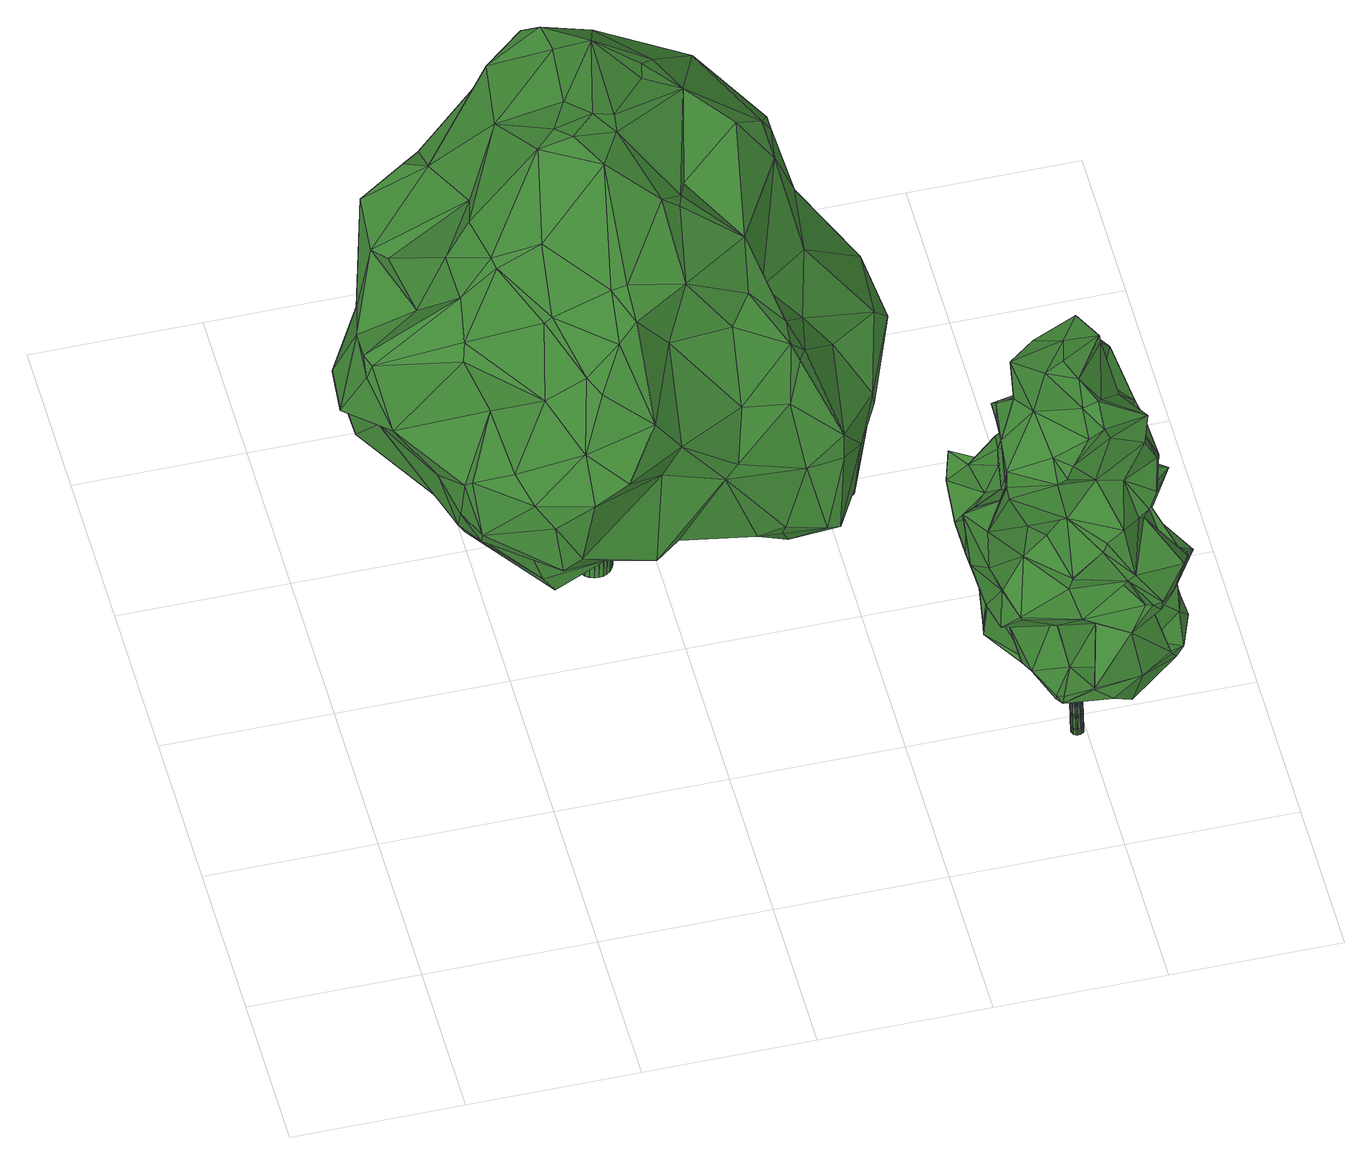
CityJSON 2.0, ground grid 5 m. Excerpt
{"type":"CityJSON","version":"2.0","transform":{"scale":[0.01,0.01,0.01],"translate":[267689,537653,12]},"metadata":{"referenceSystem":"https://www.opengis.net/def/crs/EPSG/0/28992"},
"CityObjects":{
"tree1":{"type":"SolitaryVegetationObject","attributes":{"gtid":116,"crown_width_m":15.16,"crown_median_z":22.93,"crown_r50_m":0.429,"crown_porosity":0.876,"trunk_H_m":10.15,"trunk_DBH_m":1.01,"trunk_radius_m":0.504,"trunk_base_height_m":12.78,"original_gtid":"116"},"geometry":[{"type":"Solid","lod":"3","boundaries":[[[[0,1,2]],[[3,4,5]],[[6,7,2]],[[8,9,10]],[[11,12,1]],[[13,14,15]],[[16,17,18]],[[11,19,20]],[[21,22,23]],[[24,25,26]],[[27,28,29]],[[30,31,32]],[[30,32,33]],[[34,35,36]],[[37,38,39]],[[40,41,42]],[[43,40,42]],[[44,45,46]],[[47,48,49]],[[50,51,52]],[[1,19,11]],[[26,53,24]],[[54,55,56]],[[55,57,56]],[[58,59,60]],[[58,60,61]],[[62,63,64]],[[62,64,65]],[[66,67,68]],[[61,69,70]],[[61,71,17]],[[72,73,74]],[[34,72,74]],[[75,76,77]],[[78,76,75]],[[79,80,18]],[[81,80,79]],[[82,83,84]],[[85,86,87]],[[88,87,89]],[[19,0,90]],[[91,92,51]],[[0,19,1]],[[4,93,88]],[[89,4,88]],[[15,14,94]],[[15,94,59]],[[95,96,97]],[[98,99,58]],[[100,99,98]],[[101,48,102]],[[103,104,105]],[[16,82,84]],[[19,90,106]],[[12,11,107]],[[77,76,108]],[[109,110,111]],[[30,112,31]],[[81,74,73]],[[81,6,74]],[[113,114,115]],[[113,116,7]],[[103,117,104]],[[50,118,8]],[[58,119,59]],[[15,59,119]],[[25,24,120]],[[24,53,121]],[[122,45,44]],[[72,34,36]],[[72,36,123]],[[115,124,125]],[[63,51,50]],[[126,127,128]],[[129,130,131]],[[132,97,133]],[[134,102,135]],[[136,13,76]],[[94,137,138]],[[113,7,114]],[[139,114,7]],[[13,140,141]],[[13,15,140]],[[65,8,10]],[[3,142,143]],[[70,114,79]],[[109,144,132]],[[132,144,145]],[[146,142,147]],[[148,149,100]],[[6,81,139]],[[24,48,47]],[[20,19,106]],[[142,150,143]],[[95,97,132]],[[24,47,96]],[[89,151,5]],[[152,5,151]],[[24,96,120]],[[153,154,155]],[[58,61,98]],[[132,156,109]],[[131,103,105]],[[49,68,157]],[[3,143,4]],[[50,158,63]],[[51,92,52]],[[104,159,20]],[[144,109,111]],[[41,160,147]],[[161,160,41]],[[162,32,31]],[[162,31,163]],[[98,148,100]],[[147,160,146]],[[164,165,166]],[[117,167,159]],[[168,169,105]],[[29,141,27]],[[110,156,136]],[[9,170,10]],[[157,133,97]],[[30,171,172]],[[30,172,173]],[[50,8,158]],[[158,8,65]],[[100,42,99]],[[44,174,62]],[[131,46,103]],[[8,175,9]],[[8,176,175]],[[66,177,67]],[[178,179,21]],[[180,21,179]],[[131,130,174]],[[22,21,180]],[[63,181,51]],[[162,182,33]],[[142,146,150]],[[183,184,50]],[[131,174,46]],[[44,46,174]],[[164,10,165]],[[123,36,35]],[[104,117,159]],[[86,185,87]],[[23,186,187]],[[188,186,23]],[[189,186,188]],[[62,65,44]],[[180,37,22]],[[63,62,174]],[[155,38,37]],[[155,37,180]],[[143,190,4]],[[6,139,7]],[[72,191,192]],[[189,40,186]],[[75,193,78]],[[69,115,70]],[[194,152,193]],[[125,177,115]],[[128,80,81]],[[125,67,177]],[[5,4,89]],[[68,101,195]],[[78,193,196]],[[131,169,129]],[[170,9,175]],[[116,134,0]],[[197,134,116]],[[198,154,199]],[[82,80,128]],[[200,201,41]],[[189,202,161]],[[160,161,202]],[[110,136,111]],[[72,192,73]],[[123,171,72]],[[162,33,32]],[[171,203,172]],[[204,172,203]],[[42,205,119]],[[157,97,47]],[[173,206,179]],[[56,86,207]],[[155,154,38]],[[208,38,154]],[[25,209,26]],[[210,187,43]],[[43,211,210]],[[140,15,205]],[[7,0,2]],[[165,170,204]],[[5,152,194]],[[29,108,141]],[[75,194,193]],[[78,136,76]],[[55,212,57]],[[185,57,212]],[[190,93,4]],[[20,106,213]],[[163,31,112]],[[143,214,190]],[[99,42,119]],[[75,77,194]],[[212,196,193]],[[55,144,212]],[[78,111,136]],[[145,144,55]],[[151,212,193]],[[151,193,152]],[[82,18,80]],[[215,56,207]],[[60,69,61]],[[30,173,112]],[[215,207,216]],[[13,141,76]],[[163,112,21]],[[21,112,178]],[[202,188,217]],[[202,217,208]],[[109,156,110]],[[206,172,204]],[[65,164,122]],[[10,170,165]],[[10,164,65]],[[132,218,156]],[[132,133,218]],[[200,27,140]],[[200,140,205]],[[190,214,219]],[[23,39,188]],[[217,188,39]],[[188,202,189]],[[56,185,86]],[[2,12,6]],[[1,12,2]],[[220,221,33]],[[30,221,222]],[[33,221,30]],[[223,16,84]],[[79,139,81]],[[81,73,128]],[[17,16,223]],[[98,17,223]],[[147,27,200]],[[72,222,221]],[[151,224,212]],[[185,212,224]],[[93,198,225]],[[219,198,93]],[[104,213,105]],[[98,61,17]],[[84,226,227]],[[191,221,220]],[[72,221,191]],[[120,209,25]],[[120,228,209]],[[130,129,216]],[[228,216,129]],[[218,137,13]],[[205,15,119]],[[126,73,192]],[[67,125,138]],[[18,71,79]],[[68,49,101]],[[48,101,49]],[[181,91,51]],[[187,40,43]],[[186,40,187]],[[130,229,230]],[[161,41,40]],[[161,40,189]],[[3,231,142]],[[42,149,43]],[[21,232,163]],[[94,14,137]],[[112,173,178]],[[34,233,35]],[[214,198,219]],[[208,198,214]],[[88,93,91]],[[41,201,42]],[[91,93,92]],[[225,92,93]],[[234,91,181]],[[49,157,47]],[[18,17,71]],[[218,133,67]],[[72,171,222]],[[199,154,153]],[[204,35,165]],[[123,35,204]],[[66,195,113]],[[65,235,158]],[[52,92,225]],[[91,85,88]],[[144,111,196]],[[144,196,212]],[[236,149,148]],[[222,171,30]],[[77,29,194]],[[231,194,29]],[[42,201,205]],[[237,59,94]],[[8,118,176]],[[114,139,79]],[[130,230,174]],[[103,46,45]],[[182,162,210]],[[33,182,220]],[[5,231,3]],[[194,231,5]],[[66,68,195]],[[238,234,181]],[[52,183,50]],[[225,183,52]],[[195,101,197]],[[230,229,234]],[[191,220,83]],[[210,211,226]],[[226,182,210]],[[27,147,28]],[[147,142,28]],[[204,203,123]],[[171,123,203]],[[99,119,58]],[[140,27,141]],[[43,149,236]],[[234,207,86]],[[114,70,115]],[[210,232,187]],[[239,53,26]],[[108,76,141]],[[20,213,104]],[[108,29,77]],[[216,207,234]],[[191,83,126]],[[173,172,206]],[[13,156,218]],[[136,156,13]],[[20,107,11]],[[153,179,206]],[[237,94,138]],[[182,226,220]],[[226,84,240]],[[226,240,220]],[[83,240,84]],[[83,220,240]],[[16,18,82]],[[209,169,168]],[[200,41,147]],[[64,235,65]],[[50,184,118]],[[118,184,183]],[[44,65,122]],[[117,103,166]],[[67,137,218]],[[35,166,165]],[[87,185,224]],[[155,180,179]],[[122,164,166]],[[37,39,22]],[[217,38,208]],[[239,168,213]],[[168,105,213]],[[69,124,115]],[[85,87,88]],[[21,23,232]],[[239,26,168]],[[209,168,26]],[[162,163,232]],[[183,199,153]],[[183,225,199]],[[158,235,63]],[[64,63,235]],[[160,202,146]],[[214,202,208]],[[159,167,241]],[[67,133,157]],[[67,157,68]],[[159,107,20]],[[48,24,121]],[[96,95,120]],[[87,224,89]],[[199,225,198]],[[126,192,191]],[[211,43,242]],[[134,135,0]],[[226,243,227]],[[200,205,201]],[[54,95,145]],[[244,245,61]],[[132,145,95]],[[47,97,96]],[[56,215,54]],[[125,124,138]],[[67,138,137]],[[185,56,57]],[[7,116,0]],[[101,102,134]],[[120,246,228]],[[54,145,55]],[[195,197,113]],[[84,148,223]],[[43,236,148]],[[79,71,245]],[[61,245,71]],[[208,154,198]],[[148,243,43]],[[231,28,142]],[[29,28,231]],[[244,61,70]],[[137,14,13]],[[113,115,177]],[[124,59,237]],[[69,59,124]],[[69,60,59]],[[124,237,138]],[[66,113,177]],[[129,169,228]],[[209,228,169]],[[211,243,226]],[[211,242,243]],[[43,243,242]],[[98,223,148]],[[148,227,243]],[[116,113,197]],[[197,101,134]],[[233,34,247]],[[34,74,247]],[[6,247,74]],[[12,247,6]],[[233,247,12]],[[0,135,90]],[[238,181,63]],[[166,35,167]],[[170,175,204]],[[84,227,148]],[[53,90,135]],[[105,169,131]],[[122,166,45]],[[126,128,73]],[[204,175,206]],[[206,175,176]],[[233,241,167]],[[166,167,117]],[[35,233,167]],[[214,150,202]],[[146,202,150]],[[214,143,150]],[[234,86,85]],[[219,93,190]],[[173,179,178]],[[155,179,153]],[[166,103,45]],[[23,22,39]],[[217,39,38]],[[120,95,246]],[[53,135,121]],[[135,102,121]],[[91,234,85]],[[216,228,246]],[[216,246,215]],[[95,54,246]],[[215,246,54]],[[216,229,130]],[[234,229,216]],[[238,230,234]],[[206,248,153]],[[183,153,248]],[[118,248,176]],[[206,176,248]],[[238,63,230]],[[174,230,63]],[[42,100,149]],[[159,241,107]],[[233,12,107]],[[233,107,241]],[[102,48,121]],[[89,224,151]],[[187,232,23]],[[79,245,244]],[[183,248,118]],[[210,162,232]],[[244,249,79]],[[70,79,249]],[[70,249,244]],[[111,78,196]],[[213,106,239]],[[53,239,106]],[[53,106,90]],[[128,127,82]],[[82,127,83]],[[83,127,126]],[[250,251,252]],[[250,252,253]],[[253,252,254]],[[253,254,255]],[[252,251,256]],[[252,256,254]],[[254,256,257]],[[254,257,255]],[[256,251,258]],[[256,258,257]],[[257,258,259]],[[257,259,255]],[[258,251,260]],[[258,260,259]],[[259,260,261]],[[259,261,255]],[[260,251,262]],[[260,262,261]],[[261,262,263]],[[261,263,255]],[[262,251,264]],[[262,264,263]],[[263,264,265]],[[263,265,255]],[[264,251,266]],[[264,266,265]],[[265,266,267]],[[265,267,255]],[[266,251,268]],[[266,268,267]],[[267,268,269]],[[267,269,255]],[[268,251,270]],[[268,270,269]],[[269,270,271]],[[269,271,255]],[[270,251,272]],[[270,272,271]],[[271,272,273]],[[271,273,255]],[[272,251,274]],[[272,274,273]],[[273,274,275]],[[273,275,255]],[[274,251,276]],[[274,276,275]],[[275,276,277]],[[275,277,255]],[[276,251,278]],[[276,278,277]],[[277,278,279]],[[277,279,255]],[[278,251,280]],[[278,280,279]],[[279,280,281]],[[279,281,255]],[[280,251,282]],[[280,282,281]],[[281,282,283]],[[281,283,255]],[[282,251,284]],[[282,284,283]],[[283,284,285]],[[283,285,255]],[[284,251,286]],[[284,286,285]],[[285,286,287]],[[285,287,255]],[[286,251,288]],[[286,288,287]],[[287,288,289]],[[287,289,255]],[[288,251,290]],[[288,290,289]],[[289,290,291]],[[289,291,255]],[[290,251,292]],[[290,292,291]],[[291,292,293]],[[291,293,255]],[[292,251,294]],[[292,294,293]],[[293,294,295]],[[293,295,255]],[[294,251,296]],[[294,296,295]],[[295,296,297]],[[295,297,255]],[[296,251,298]],[[296,298,297]],[[297,298,299]],[[297,299,255]],[[298,251,250]],[[298,250,299]],[[299,250,253]],[[299,253,255]]]]}]},
"tree2":{"type":"SolitaryVegetationObject","attributes":{"gtid":249,"crown_width_m":6.88,"crown_median_z":20.52,"crown_r50_m":0.364,"crown_porosity":0.902,"trunk_H_m":7.98,"trunk_DBH_m":0.357,"trunk_radius_m":0.179,"trunk_base_height_m":12.54,"original_gtid":"249"},"geometry":[{"type":"Solid","lod":"3","boundaries":[[[[300,301,302]],[[303,304,305]],[[306,307,308]],[[309,310,311]],[[312,313,314]],[[315,316,317]],[[318,319,320]],[[321,322,315]],[[323,324,325]],[[326,327,328]],[[329,328,327]],[[330,331,332]],[[333,334,335]],[[336,337,338]],[[339,340,341]],[[342,343,344]],[[342,344,345]],[[346,347,348]],[[336,349,337]],[[350,351,352]],[[351,353,352]],[[354,320,355]],[[356,357,358]],[[359,360,361]],[[362,363,364]],[[318,310,365]],[[366,324,342]],[[334,367,339]],[[368,369,370]],[[346,371,347]],[[372,330,373]],[[374,375,376]],[[374,376,377]],[[378,368,379]],[[380,341,340]],[[379,381,382]],[[383,379,384]],[[383,384,385]],[[386,387,388]],[[386,388,389]],[[336,390,391]],[[306,349,307]],[[360,392,361]],[[380,305,304]],[[393,394,395]],[[396,397,390]],[[398,399,400]],[[303,305,401]],[[308,402,306]],[[306,402,403]],[[404,405,406]],[[314,407,408]],[[409,410,411]],[[412,312,347]],[[413,315,322]],[[414,415,303]],[[416,417,418]],[[419,399,420]],[[377,421,326]],[[393,413,322]],[[365,371,318]],[[422,358,357]],[[423,311,424]],[[310,424,311]],[[425,314,426]],[[427,424,310]],[[427,310,318]],[[408,428,426]],[[424,429,423]],[[430,431,432]],[[433,307,434]],[[433,434,418]],[[412,435,312]],[[385,414,417]],[[436,429,437]],[[438,437,429]],[[378,428,368]],[[407,370,369]],[[363,372,373]],[[439,440,422]],[[439,422,441]],[[442,443,444]],[[445,444,443]],[[340,339,367]],[[322,394,393]],[[322,321,394]],[[446,447,448]],[[436,423,429]],[[333,449,450]],[[300,449,333]],[[451,347,371]],[[300,452,301]],[[453,423,436]],[[437,411,436]],[[424,427,429]],[[438,429,427]],[[338,454,455]],[[411,437,409]],[[456,356,457]],[[372,458,330]],[[350,352,459]],[[460,400,461]],[[462,463,402]],[[409,406,389]],[[464,449,324]],[[359,465,466]],[[309,311,467]],[[363,362,372]],[[342,324,449]],[[465,334,468]],[[345,469,366]],[[462,308,470]],[[462,470,331]],[[471,472,473]],[[471,473,445]],[[391,390,474]],[[397,474,390]],[[378,382,475]],[[476,477,478]],[[479,480,403]],[[466,465,481]],[[480,306,403]],[[464,442,450]],[[482,483,373]],[[363,373,483]],[[301,399,302]],[[382,378,379]],[[380,481,341]],[[381,348,484]],[[347,485,348]],[[355,396,486]],[[479,403,487]],[[488,487,403]],[[489,375,374]],[[389,490,409]],[[409,490,491]],[[326,374,377]],[[303,492,493]],[[303,493,414]],[[324,443,464]],[[436,410,453]],[[436,411,410]],[[494,454,338]],[[321,315,317]],[[495,496,395]],[[355,348,381]],[[323,325,471]],[[466,360,359]],[[372,497,458]],[[362,497,372]],[[498,497,459]],[[477,476,499]],[[476,331,330]],[[500,501,502]],[[401,492,303]],[[401,500,492]],[[503,419,504]],[[459,497,364]],[[362,364,497]],[[458,497,498]],[[349,505,307]],[[506,507,309]],[[508,399,301]],[[509,489,482]],[[373,509,482]],[[451,510,413]],[[314,408,426]],[[323,471,443]],[[391,511,397]],[[413,512,451]],[[379,513,381]],[[514,398,400]],[[515,392,360]],[[515,360,516]],[[484,485,425]],[[414,493,418]],[[377,401,421]],[[356,517,457]],[[356,358,517]],[[409,404,406]],[[343,441,344]],[[363,473,472]],[[363,472,364]],[[415,518,303]],[[409,519,410]],[[520,519,409]],[[428,378,475]],[[428,475,426]],[[501,500,401]],[[377,501,401]],[[427,486,438]],[[521,522,448]],[[438,523,437]],[[373,330,509]],[[325,524,471]],[[302,503,300]],[[370,384,379]],[[385,384,370]],[[441,422,357]],[[441,357,344]],[[324,366,325]],[[469,325,366]],[[337,406,405]],[[337,405,338]],[[326,305,327]],[[499,525,477]],[[450,328,329]],[[491,490,520]],[[503,302,419]],[[366,342,345]],[[526,478,477]],[[305,326,421]],[[305,421,401]],[[338,390,336]],[[396,390,338]],[[385,417,416]],[[395,512,393]],[[304,466,380]],[[527,528,529]],[[498,527,529]],[[461,400,399]],[[461,399,452]],[[529,525,499]],[[530,531,388]],[[440,530,388]],[[333,335,300]],[[363,483,473]],[[337,480,406]],[[359,460,532]],[[526,528,457]],[[430,457,528]],[[430,432,457]],[[445,483,482]],[[473,483,445]],[[310,533,365]],[[316,365,533]],[[460,496,495]],[[534,454,535]],[[444,536,374]],[[464,443,442]],[[312,425,485]],[[351,498,353]],[[453,467,423]],[[311,423,467]],[[464,450,449]],[[537,488,463]],[[472,469,350]],[[507,538,316]],[[480,479,406]],[[306,480,349]],[[337,349,480]],[[504,446,439]],[[504,439,441]],[[441,503,504]],[[396,513,397]],[[359,452,465]],[[359,532,452]],[[484,348,485]],[[539,385,370]],[[522,540,541]],[[460,495,400]],[[506,467,453]],[[309,467,506]],[[513,379,383]],[[513,383,391]],[[406,386,389]],[[316,538,542]],[[371,346,319]],[[371,319,318]],[[543,510,544]],[[463,478,537]],[[545,537,478]],[[302,399,419]],[[465,468,481]],[[514,400,542]],[[452,399,508]],[[312,485,347]],[[444,445,536]],[[418,417,414]],[[376,331,470]],[[455,454,534]],[[546,381,513]],[[546,513,396]],[[343,503,441]],[[342,503,343]],[[547,319,346]],[[320,319,547]],[[539,414,385]],[[334,339,468]],[[370,379,368]],[[452,334,465]],[[340,450,329]],[[430,528,527]],[[445,443,471]],[[376,470,548]],[[354,427,320]],[[345,432,431]],[[456,432,345]],[[527,351,430]],[[527,498,351]],[[344,357,356]],[[549,361,392]],[[549,392,435]],[[323,443,324]],[[452,532,461]],[[460,461,532]],[[469,550,351]],[[304,516,466]],[[355,381,546]],[[355,546,396]],[[529,528,525]],[[312,435,313]],[[392,313,435]],[[550,431,551]],[[550,551,351]],[[478,463,476]],[[377,552,501]],[[502,501,552]],[[440,439,530]],[[330,499,476]],[[330,458,499]],[[458,529,499]],[[435,553,549]],[[478,526,517]],[[457,517,526]],[[472,471,524]],[[472,524,469]],[[478,517,545]],[[507,554,538]],[[521,538,554]],[[433,493,500]],[[433,418,493]],[[340,333,450]],[[380,466,481]],[[486,455,438]],[[445,482,536]],[[418,434,505]],[[307,505,434]],[[479,386,406]],[[336,416,505]],[[543,413,510]],[[388,531,389]],[[355,547,348]],[[346,348,547]],[[336,505,349]],[[374,326,328]],[[374,328,444]],[[442,328,450]],[[444,328,442]],[[548,377,376]],[[393,512,413]],[[460,359,553]],[[356,456,344]],[[344,456,345]],[[368,428,369]],[[432,456,457]],[[545,517,440]],[[321,317,555]],[[548,470,308]],[[307,433,308]],[[468,341,481]],[[339,341,468]],[[333,340,367]],[[476,463,462]],[[476,462,331]],[[510,371,544]],[[365,544,371]],[[556,439,557]],[[515,539,407]],[[539,558,407]],[[309,533,310]],[[507,533,309]],[[507,316,533]],[[542,317,316]],[[555,317,542]],[[413,543,315]],[[342,449,503]],[[300,503,449]],[[472,350,364]],[[494,338,405]],[[494,405,404]],[[364,350,459]],[[446,557,439]],[[420,399,398]],[[300,335,452]],[[351,350,469]],[[512,559,451]],[[556,557,520]],[[529,458,498]],[[477,525,526]],[[435,412,553]],[[361,553,359]],[[528,526,525]],[[314,392,515]],[[496,460,553]],[[496,553,412]],[[389,531,560]],[[530,560,531]],[[387,386,487]],[[453,519,506]],[[410,519,453]],[[479,487,386]],[[451,371,510]],[[500,493,492]],[[440,517,422]],[[358,422,517]],[[331,376,332]],[[375,332,376]],[[489,509,332]],[[489,332,375]],[[330,332,509]],[[506,554,507]],[[515,561,518]],[[303,518,561]],[[516,561,515]],[[486,396,455]],[[466,516,360]],[[454,494,535]],[[489,374,536]],[[397,562,474]],[[511,474,562]],[[338,455,396]],[[397,511,562]],[[489,536,482]],[[513,391,397]],[[303,561,304]],[[383,385,416]],[[327,563,329]],[[418,505,416]],[[361,549,553]],[[537,487,488]],[[488,403,402]],[[487,564,387]],[[452,508,301]],[[440,564,545]],[[389,560,490]],[[520,490,530]],[[560,530,490]],[[504,447,446]],[[419,447,504]],[[431,550,345]],[[325,469,524]],[[336,383,416]],[[336,391,383]],[[455,534,438]],[[542,400,555]],[[462,402,308]],[[394,555,395]],[[321,555,394]],[[495,395,555]],[[555,400,495]],[[554,565,521]],[[515,414,539]],[[452,335,334]],[[425,312,314]],[[314,313,392]],[[515,407,314]],[[340,563,380]],[[329,563,340]],[[380,563,305]],[[327,305,563]],[[523,438,534]],[[523,534,404]],[[548,552,377]],[[308,552,548]],[[516,304,561]],[[404,566,523]],[[437,523,566]],[[409,491,520]],[[486,427,354]],[[486,354,355]],[[521,567,538]],[[538,567,542]],[[514,542,567]],[[433,552,308]],[[315,543,316]],[[365,316,543]],[[391,474,511]],[[534,535,404]],[[404,535,494]],[[437,566,409]],[[404,409,566]],[[433,502,552]],[[433,500,502]],[[447,419,568]],[[447,568,448]],[[407,369,428]],[[469,345,550]],[[370,407,558]],[[568,419,420]],[[428,408,407]],[[414,518,415]],[[569,475,382]],[[515,518,414]],[[484,569,381]],[[382,381,569]],[[334,333,367]],[[353,459,352]],[[451,559,347]],[[395,559,512]],[[496,559,395]],[[353,498,459]],[[347,559,412]],[[412,559,496]],[[439,556,530]],[[520,530,556]],[[446,541,557]],[[541,565,557]],[[520,557,565]],[[540,565,541]],[[554,520,565]],[[522,565,540]],[[521,565,522]],[[425,569,484]],[[426,475,425]],[[539,370,558]],[[425,475,569]],[[547,355,320]],[[318,320,427]],[[488,402,463]],[[543,544,365]],[[554,519,520]],[[506,519,554]],[[537,564,487]],[[545,564,537]],[[388,564,440]],[[388,387,564]],[[567,398,514]],[[420,398,567]],[[568,420,567]],[[568,567,448]],[[448,567,521]],[[570,448,522]],[[430,351,551]],[[430,551,431]],[[570,446,448]],[[446,571,541]],[[570,571,446]],[[570,522,571]],[[522,541,571]],[[572,573,574]],[[572,574,575]],[[575,574,576]],[[575,576,577]],[[574,573,578]],[[574,578,576]],[[576,578,579]],[[576,579,577]],[[578,573,580]],[[578,580,579]],[[579,580,581]],[[579,581,577]],[[580,573,582]],[[580,582,581]],[[581,582,583]],[[581,583,577]],[[582,573,584]],[[582,584,583]],[[583,584,585]],[[583,585,577]],[[584,573,586]],[[584,586,585]],[[585,586,587]],[[585,587,577]],[[586,573,588]],[[586,588,587]],[[587,588,589]],[[587,589,577]],[[588,573,590]],[[588,590,589]],[[589,590,591]],[[589,591,577]],[[590,573,592]],[[590,592,591]],[[591,592,593]],[[591,593,577]],[[592,573,594]],[[592,594,593]],[[593,594,595]],[[593,595,577]],[[594,573,596]],[[594,596,595]],[[595,596,597]],[[595,597,577]],[[596,573,598]],[[596,598,597]],[[597,598,599]],[[597,599,577]],[[598,573,600]],[[598,600,599]],[[599,600,601]],[[599,601,577]],[[600,573,602]],[[600,602,601]],[[601,602,603]],[[601,603,577]],[[602,573,604]],[[602,604,603]],[[603,604,605]],[[603,605,577]],[[604,573,606]],[[604,606,605]],[[605,606,607]],[[605,607,577]],[[606,573,608]],[[606,608,607]],[[607,608,609]],[[607,609,577]],[[608,573,610]],[[608,610,609]],[[609,610,611]],[[609,611,577]],[[610,573,612]],[[610,612,611]],[[611,612,613]],[[611,613,577]],[[612,573,614]],[[612,614,613]],[[613,614,615]],[[613,615,577]],[[614,573,616]],[[614,616,615]],[[615,616,617]],[[615,617,577]],[[616,573,618]],[[616,618,617]],[[617,618,619]],[[617,619,577]],[[618,573,620]],[[618,620,619]],[[619,620,621]],[[619,621,577]],[[620,573,572]],[[620,572,621]],[[621,572,575]],[[621,575,577]]]]}]}
},
"vertices":[
[177,1037,1131],[124,1131,1263],[64,1189,1082],[1553,1368,929],[1586,1364,1122],[1614,1162,1084],[75,1324,1096],[185,1235,943],[912,1716,1857],[756,1739,1868],[753,1673,1956],[124,1161,1323],[129,1263,1297],[1183,874,619],[996,1028,679],[1010,1106,458],[504,1623,452],[488,1491,417],[317,1599,669],[139,1127,1311],[386,1116,1537],[961,2138,1105],[1189,2124,1003],[1123,2107,909],[621,624,1356],[690,711,1491],[656,753,1523],[1391,1181,609],[1397,1179,612],[1417,1062,606],[610,2033,1179],[747,2091,1116],[698,2061,1061],[580,2007,1009],[236,1653,1409],[424,1632,1517],[365,1684,1485],[1264,2086,1092],[1328,2028,1145],[1278,1990,991],[1032,1752,578],[1233,1540,560],[997,1449,509],[931,1732,564],[816,1327,1955],[701,1305,1946],[743,1254,1959],[628,545,1225],[482,644,1160],[530,603,1098],[1185,1674,1724],[1314,1398,1715],[1343,1456,1661],[545,783,1428],[1106,788,1247],[1242,783,1230],[1261,851,1398],[1285,839,1337],[805,1447,277],[759,1154,481],[656,1232,511],[578,1290,457],[877,1326,1936],[1102,1443,1858],[992,1476,1892],[879,1598,1948],[494,803,839],[703,724,794],[550,589,935],[580,1063,636],[408,1144,683],[500,1463,441],[336,1775,1289],[214,1590,1036],[201,1560,1067],[1456,895,713],[1437,943,603],[1467,951,620],[1370,718,762],[283,1452,706],[278,1553,723],[143,1370,812],[316,1630,684],[422,1828,846],[519,1774,569],[1231,1057,1424],[1261,911,1428],[1338,1023,1301],[1389,1213,1364],[1567,1128,1152],[365,993,1411],[1335,1333,1628],[1350,1429,1635],[1416,1436,1366],[779,978,633],[904,664,1270],[728,552,1284],[853,683,1148],[726,1496,297],[818,1480,290],[804,1513,307],[358,743,968],[341,792,1135],[641,1253,1933],[475,1117,1678],[602,1048,1775],[376,1025,1455],[297,1251,1364],[1463,981,581],[1209,698,823],[1205,720,774],[1330,710,774],[866,2118,1262],[344,970,770],[350,1121,692],[371,997,706],[282,952,1012],[448,1260,1679],[1084,1756,1680],[951,1278,394],[825,648,1399],[448,733,1205],[753,1407,1935],[419,1728,1474],[603,970,618],[583,818,603],[298,1649,929],[270,1615,834],[236,1575,826],[810,907,1701],[954,1090,1819],[805,1150,1938],[1034,684,1080],[824,619,873],[325,816,1104],[420,907,1288],[1235,775,683],[903,851,774],[626,862,607],[145,1339,801],[1269,1094,620],[1308,1054,605],[1489,1355,748],[1548,1398,931],[1278,736,1005],[1076,706,1107],[1423,1553,671],[1423,1490,640],[617,1635,441],[808,1483,412],[1415,1515,837],[1515,934,1036],[1518,928,1005],[1136,1916,1389],[1259,1888,1174],[1256,2038,1242],[1134,718,783],[604,592,968],[1046,1563,1862],[376,1237,1576],[1409,1580,648],[1305,1680,624],[747,2023,991],[849,2120,1128],[766,1584,1956],[607,1704,1802],[578,1488,1802],[494,1445,1556],[597,911,1620],[763,904,1694],[712,1731,1891],[507,1836,1373],[662,1850,1424],[803,1969,1410],[869,1266,1930],[749,1795,1713],[820,1772,1629],[548,813,663],[896,2116,1280],[970,2093,1259],[1231,2100,1105],[1230,1350,1783],[589,1902,884],[1184,1695,1524],[1162,1706,1679],[1308,880,1330],[1061,1969,763],[952,1955,777],[1267,1941,746],[1261,1879,652],[1555,1476,1093],[397,1822,970],[369,1687,1036],[1456,827,961],[1512,968,908],[363,774,909],[1387,745,1010],[323,854,946],[1274,1638,1264],[1199,1719,1342],[1215,1429,548],[1205,1461,541],[1309,1764,875],[591,1812,1438],[667,1821,1681],[1071,1219,415],[850,1916,1504],[1165,948,1528],[1424,1730,1068],[756,783,1605],[795,1878,808],[774,1821,835],[1387,746,1103],[483,1088,1663],[1465,1641,1035],[1104,886,1473],[975,904,1666],[1280,1931,975],[917,750,791],[1305,1505,1195],[482,1968,985],[446,1930,1058],[477,1915,1207],[575,1637,431],[1422,1021,1171],[1306,1538,1388],[537,1852,820],[524,1772,572],[814,817,1646],[1008,1101,1765],[1020,1141,1762],[1446,1247,785],[896,2023,962],[223,1479,1389],[1184,1067,1628],[1005,1533,1889],[679,1531,466],[632,973,622],[1052,1234,1704],[577,922,1592],[450,1842,839],[265,1449,1374],[790,1579,686],[572,1697,591],[542,1463,751],[531,1529,558],[914,853,1493],[183,1480,1171],[1039,1778,1572],[435,1345,837],[875,1345,77],[825,1345,78],[874,1358,77],[899,1343,1092],[897,1356,1092],[848,1343,1093],[869,1370,77],[892,1368,1092],[861,1381,77],[884,1379,1092],[850,1389,77],[874,1387,1092],[838,1394,78],[861,1392,1092],[825,1395,78],[848,1393,1093],[812,1394,78],[835,1392,1093],[800,1389,79],[823,1387,1093],[789,1381,79],[813,1379,1093],[781,1370,79],[805,1368,1094],[776,1358,79],[800,1356,1094],[775,1345,79],[798,1343,1094],[776,1332,79],[800,1330,1094],[781,1320,79],[805,1318,1094],[789,1309,79],[812,1307,1093],[800,1301,79],[823,1299,1093],[812,1296,78],[835,1294,1093],[825,1295,78],[848,1293,1092],[838,1296,78],[861,1294,1092],[850,1301,77],[873,1299,1092],[861,1309,77],[884,1307,1092],[868,1320,77],[892,1318,1092],[874,1332,77],[897,1330,1092],
[2239,463,1046],[2221,545,954],[2216,574,957],[2048,154,960],[2145,146,857],[2069,153,979],[1642,416,1061],[1685,286,969],[1684,301,1103],[1889,744,573],[1910,724,509],[1875,772,548],[2192,186,578],[2177,169,611],[2079,117,603],[2158,701,526],[2108,678,561],[2180,675,573],[1973,631,466],[1983,549,505],[1902,564,507],[2241,654,545],[2240,653,542],[2092,406,1330],[2169,467,1270],[2152,498,1306],[2040,168,1156],[2095,226,1129],[2065,277,1238],[2130,245,1136],[1847,428,1418],[1753,358,1269],[1875,324,1330],[2147,372,1049],[2224,291,906],[2159,391,960],[1697,371,722],[1657,440,869],[1707,401,712],[2213,261,915],[2118,267,1085],[2235,235,932],[2156,527,1165],[2045,539,1082],[1996,560,1160],[2095,639,1272],[2047,476,445],[2158,353,499],[1985,373,510],[1657,388,881],[2030,622,1515],[1980,676,1412],[2018,624,1521],[1962,603,1511],[1824,501,540],[1839,434,466],[1975,558,1192],[1920,501,1094],[1844,516,1162],[2221,303,811],[2126,192,780],[2117,290,742],[1933,437,1594],[1960,371,1583],[2055,517,1580],[1986,653,474],[2134,551,1293],[2188,290,908],[1837,132,568],[1853,102,594],[1895,211,587],[2050,478,443],[1875,412,1585],[1966,346,1487],[1982,265,1276],[1896,239,1328],[1874,263,1286],[1898,253,1152],[1836,128,559],[1794,241,564],[2213,177,964],[1874,259,460],[1849,158,541],[1738,279,729],[1865,271,741],[1861,211,766],[1746,585,941],[1794,621,1003],[1736,729,907],[1666,703,887],[1710,399,710],[1750,311,725],[2173,173,618],[2278,610,532],[2278,612,535],[2224,501,588],[1706,436,530],[1792,304,552],[2143,562,851],[2146,562,852],[2228,503,698],[1982,176,1072],[1755,352,1168],[1678,432,1064],[1766,603,752],[1756,491,825],[1663,592,835],[1933,79,629],[1933,75,628],[1712,675,745],[1757,779,645],[1722,744,619],[2261,328,580],[2168,641,518],[1924,177,811],[2029,262,875],[1712,259,746],[1758,208,819],[1755,208,830],[2144,564,854],[2097,645,768],[1993,178,1105],[1832,641,1036],[1827,789,536],[1868,739,511],[2048,110,521],[1986,73,581],[1803,627,474],[1842,71,601],[1794,784,549],[1946,638,1335],[1979,710,1292],[1978,708,1289],[1786,304,970],[1721,279,877],[2213,187,613],[1757,796,584],[1721,714,602],[1743,653,534],[1928,691,975],[1801,685,1053],[1997,624,1060],[2172,322,1255],[2136,331,1359],[2130,299,1354],[2147,331,1426],[2008,703,871],[2068,672,793],[2089,703,782],[2179,447,1081],[2160,280,1165],[2139,473,490],[2183,451,887],[1786,794,629],[1781,474,558],[1712,465,531],[1983,679,1286],[1874,586,1268],[1806,533,1521],[2011,610,1575],[2221,398,695],[2140,470,784],[1749,356,1212],[1808,490,1245],[2183,351,1235],[2266,291,886],[2189,195,843],[1868,769,569],[2239,251,925],[2111,622,1408],[1751,353,1212],[2090,431,1421],[2058,511,1556],[2022,361,1493],[1737,394,721],[1910,123,567],[1760,450,1298],[1775,567,1321],[1780,589,1229],[1670,482,967],[1667,481,967],[2238,233,929],[2010,270,1470],[2006,333,1519],[2016,214,480],[2085,274,520],[1715,466,528],[1780,533,1004],[1796,404,1093],[1917,258,1355],[1713,761,892],[1757,697,825],[1903,201,956],[1894,213,906],[1820,492,740],[2232,503,697],[2254,387,597],[1954,523,1579],[1887,597,1519],[1810,508,1394],[1902,204,956],[1907,300,1120],[1860,333,1008],[2120,557,981],[2010,614,926],[1719,281,875],[1838,704,618],[1915,699,577],[2179,509,913],[1974,304,1402],[2068,544,543],[1811,354,717],[2228,538,529],[1780,295,546],[2090,581,714],[2053,137,763],[2144,164,808],[1809,582,1194],[2103,178,822],[1789,661,725],[1832,715,808],[2000,650,758],[2039,728,790],[1802,624,579],[2061,516,1398],[1784,569,1330],[1774,623,1261],[1929,592,1347],[1815,580,1313],[1855,530,1394],[1778,723,923],[1694,785,913],[2170,325,777],[1930,699,546],[1804,584,566],[1859,526,629],[2028,276,1424],[1823,527,1170],[1968,579,695],[1966,198,760],[2012,746,801],[2011,776,816],[2094,574,667],[2111,648,549],[2023,568,532],[1806,581,1194],[1779,385,511],[1965,514,512],[1757,348,1168],[2130,225,616],[1987,667,1368],[1983,667,1369],[1807,339,1054],[2230,304,625],[1902,660,766],[2220,630,568],[1853,685,824],[1977,732,808],[1993,164,608],[2235,410,578],[1693,788,911],[2118,151,845],[1873,401,613],[2116,252,1101],[1800,652,1036],[1978,731,805],[1787,658,725],[2089,615,733],[2093,674,779],[1940,153,566],[2040,728,793],[2013,774,817],[1993,445,54],[1975,445,54],[1992,450,54],[1972,440,852],[1971,444,852],[1954,440,852],[1990,454,54],[1969,449,852],[1988,458,54],[1966,452,852],[1984,461,54],[1963,455,852],[1980,462,54],[1958,457,852],[1975,463,54],[1954,457,852],[1970,462,54],[1949,457,852],[1966,460,54],[1945,455,852],[1962,458,54],[1941,452,852],[1959,454,54],[1938,448,852],[1958,450,54],[1937,444,851],[1957,445,54],[1936,440,851],[1958,440,54],[1937,435,851],[1960,436,54],[1938,431,851],[1962,432,54],[1941,427,852],[1966,429,54],[1945,424,852],[1971,428,54],[1949,422,852],[1975,427,54],[1954,422,852],[1980,428,54],[1959,422,852],[1984,430,54],[1963,424,852],[1988,432,54],[1967,427,852],[1991,436,54],[1969,431,852],[1992,440,54],[1971,435,852]
]}
